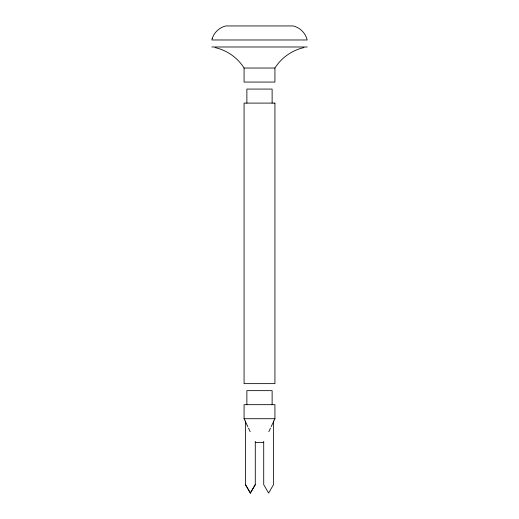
<?xml version="1.0" encoding="UTF-8"?>
<svg xmlns="http://www.w3.org/2000/svg" width="519" height="519" viewBox="0 0 519 519"><rect width="100%" height="100%" fill="white"/><g stroke="black" fill="none" stroke-linecap="round" stroke-linejoin="round"><path stroke-width="0.78" d="M268.81 431.711L270.509 428.104M271.19 426.657L274.927 418.71L274.927 404.677L244.073 404.677L244.073 418.71L247.81 426.657M245.474 420.974L245.474 484.636L250.359 493.05L255.29 484.636L255.29 441.351M250.359 493.05L255.29 484.636M215.061 47.592C226.939 50.22 237.605 57.732 244.073 68.028L244.073 82.06L274.927 82.06L274.927 68.028C281.395 57.732 292.061 50.22 303.939 47.592M211.81 46.989L307.19 46.989M244.073 68.028L274.927 68.028M244.073 418.71L274.927 418.71M255.29 442.551L263.71 442.551M245.474 484.636L250.385 493.05M248.491 428.104L250.19 431.711M273.526 420.974L273.526 484.636L268.615 493.05L263.71 484.636L263.71 441.351M272.125 103.099L272.125 89.073L246.875 89.073L246.875 103.099M272.125 404.677L272.125 390.651L246.875 390.651L246.875 404.677M212.29 38.309L211.81 39.976L307.19 39.976C305.62 33.158 299.982 27.52 293.164 25.95L225.836 25.95C219.595 27.403 214.308 32.223 212.29 38.309M274.927 103.099L244.073 103.099L244.073 383.638L274.927 383.638L274.927 103.099"/></g></svg>
